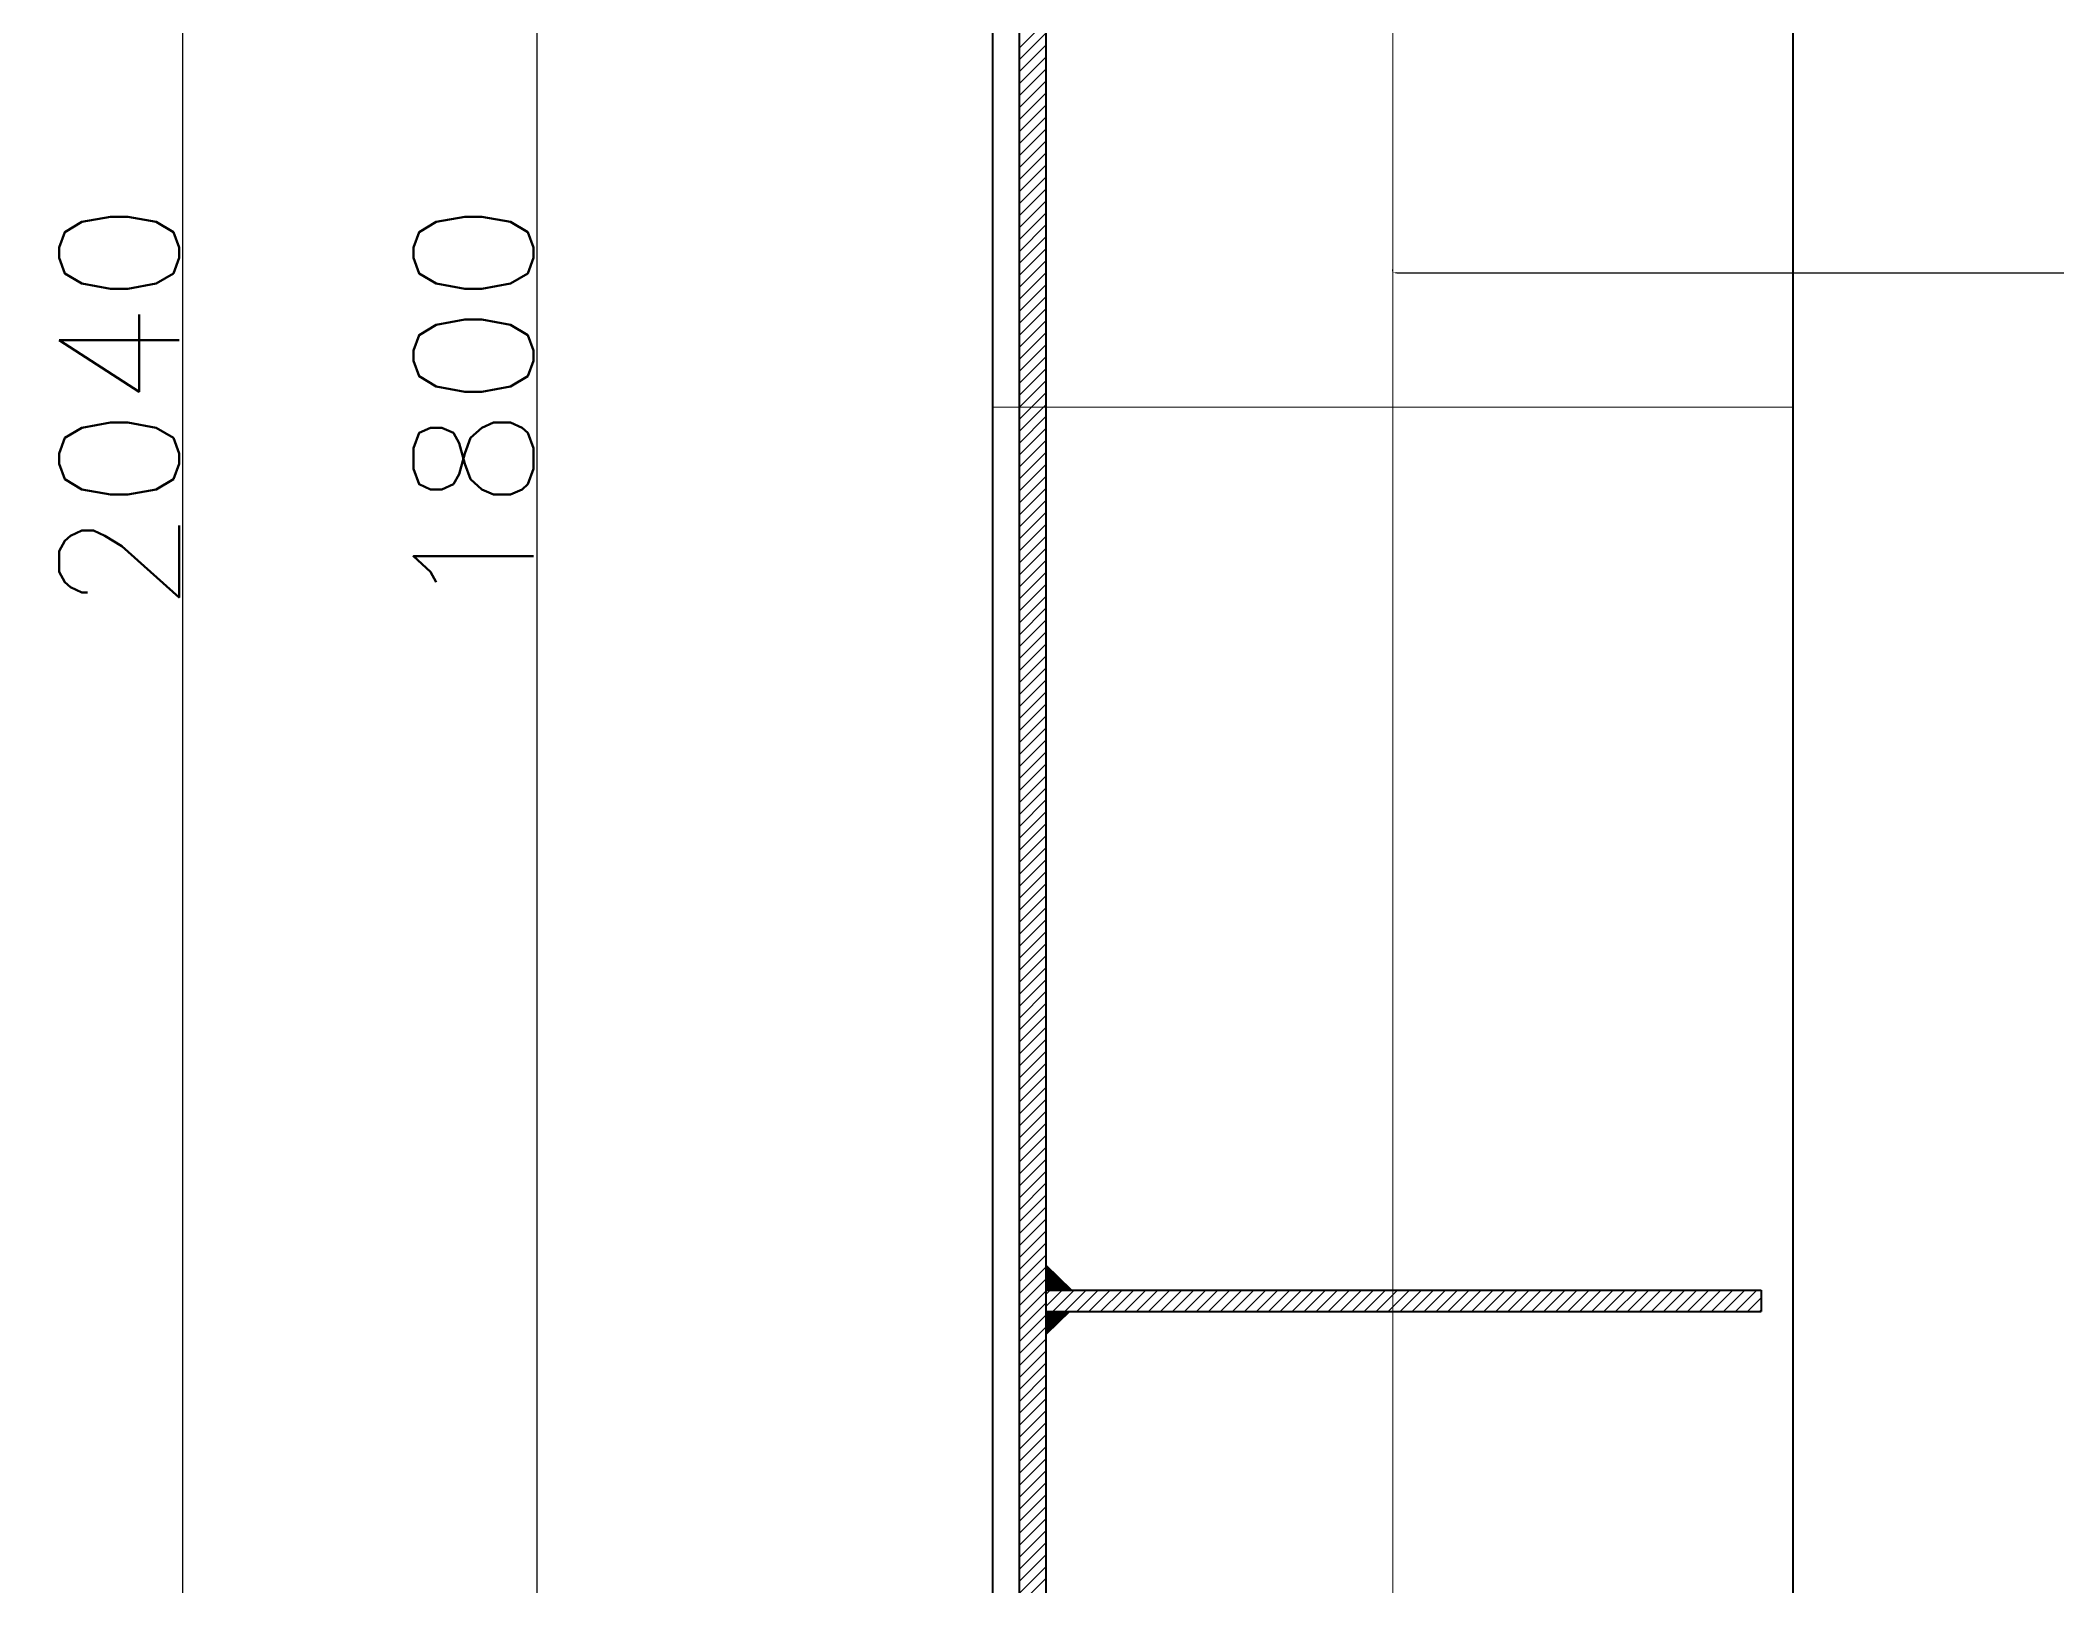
# Model space of a CAD drawing. Extents: x -11028 to 1475, y 2438 to 11279.
# Drawn here: x -6836 to -6080, y 3795 to 4374 of the extents above; entities that cross this region are included whole.
import ezdxf

# ---------------------------------------------------------------- set-up
doc = ezdxf.new("R2010")
doc.units = 0
doc.linetypes.add('ACAD_ISO04W100', pattern=[30.5, 24, -3, 0.5, -3])
doc.layers.get('DEFPOINTS').update_dxf_attribs({"linetype": 'CONTINUOUS', "lineweight": 13})
for name, color, linetype, lineweight in [('1粗实线', 3, 'CONTINUOUS', 40), ('2细实线', 7, 'CONTINUOUS', 25), ('3中心线', 30, 'ACAD_ISO04W100', 20)]:
    doc.layers.add(name, color=color, linetype=linetype, lineweight=lineweight)
doc.styles.add('ST3', font='txt.shx', dxfattribs={"height": 45, "bigfont": 'intecad.shx'})
doc.dimstyles.get("Standard").update_dxf_attribs({"dimtxt": 0.18, "dimasz": 0.18, "dimexe": 0.18, "dimexo": 0.0625, "dimgap": 0.09, "dimtad": 0, "dimtih": 1, "dimtoh": 1, "dimdec": 4, "dimzin": 0, "dimdsep": 46, "dimtxsty": 'Standard', "dimcen": 0.09, "dimadec": 0, "dimazin": 0, "dimtfac": 1, "dimtdec": 4, "dimtofl": 0, "dimtmove": 0, "dimatfit": 3, "dimfxl": 0, "dimtolj": 1, "dimtzin": 0, "dimarcsym": 0})

# ---------------------------------------------------------------- blocks, each defined once
blk = doc.blocks.new('*D40')
at = {"layer": '2细实线', "color": 7, "linetype": 'ByBlock', "lineweight": -2}
for p, q in [((-6401.8, 5256.83), (-6783.81, 5256.83)), ((-6782.56, 5255.33), (-6782.56, 3218.33)), ((-6401.8, 3216.83), (-6783.81, 3216.83))]:
    blk.add_line(p, q, dxfattribs=at)
at = {"layer": '2细实线', "color": 7, "linetype": 'ByBlock'}
for points in [[(-6782.81, 5255.33), (-6782.31, 5255.33), (-6782.56, 5256.83)], [(-6782.81, 3218.33), (-6782.31, 3218.33), (-6782.56, 3216.83)]]:
    blk.add_solid(points, dxfattribs=at)
at = {"layer": 'DEFPOINTS', "color": 0, "linetype": 'ByBlock'}
for p in [(-6401.17, 5256.83), (-6782.56, 3216.83), (-6401.17, 3216.83)]:
    blk.add_point(p, dxfattribs=at)
at = {"layer": '2细实线', "color": 7, "linetype": 'ByBlock', "insert": (-6806.31, 4236.83), "char_height": 45, "attachment_point": 5, "rotation": 90, "style": 'ST3'}
blk.add_mtext('\\A1;2040', dxfattribs=at)
blk = doc.blocks.new('*D41')
at = {"layer": '2细实线', "color": 7, "linetype": 'ByBlock', "lineweight": -2}
for p, q in [((-6341.37, 5136.83), (-6650.97, 5136.83)), ((-6649.72, 5135.33), (-6649.72, 3338.33)), ((-6384.65, 3336.83), (-6650.97, 3336.83))]:
    blk.add_line(p, q, dxfattribs=at)
at = {"layer": '2细实线', "color": 7, "linetype": 'ByBlock'}
for points in [[(-6649.97, 5135.33), (-6649.47, 5135.33), (-6649.72, 5136.83)], [(-6649.97, 3338.33), (-6649.47, 3338.33), (-6649.72, 3336.83)]]:
    blk.add_solid(points, dxfattribs=at)
at = {"layer": 'DEFPOINTS', "color": 0, "linetype": 'ByBlock'}
for p in [(-6340.74, 5136.83), (-6649.72, 3336.83), (-6384.03, 3336.83)]:
    blk.add_point(p, dxfattribs=at)
at = {"layer": '2细实线', "color": 7, "linetype": 'ByBlock', "insert": (-6673.47, 4236.83), "char_height": 45, "attachment_point": 5, "rotation": 90, "style": 'ST3'}
blk.add_mtext('\\A1;1800', dxfattribs=at)
blk = doc.blocks.new('*D51')
at = {"layer": '2细实线', "color": 7, "linetype": 'ByBlock', "lineweight": -2}
for p, q in [((-6328.74, 4287.8), (-6328.74, 4288.42)), ((-6327.24, 4287.17), (-5329.86, 4287.17)), ((-5328.36, 4287.8), (-5328.36, 4288.42))]:
    blk.add_line(p, q, dxfattribs=at)
at = {"layer": '2细实线', "color": 7, "linetype": 'ByBlock'}
for points in [[(-6327.24, 4287.42), (-6327.24, 4286.92), (-6328.74, 4287.17)], [(-5329.86, 4287.42), (-5329.86, 4286.92), (-5328.36, 4287.17)]]:
    blk.add_solid(points, dxfattribs=at)
at = {"layer": 'DEFPOINTS', "color": 0, "linetype": 'ByBlock'}
for p in [(-6328.74, 4287.17), (-5328.36, 4287.17), (-5328.36, 4287.17)]:
    blk.add_point(p, dxfattribs=at)
at = {"layer": '2细实线', "color": 7, "linetype": 'ByBlock', "insert": (-5828.55, 4310.92), "char_height": 45, "attachment_point": 5, "style": 'ST3'}
blk.add_mtext('\\A1;5900', dxfattribs=at)

msp = doc.modelspace()

# ---------------------------------------------------------------- hatches: boundary and pattern name
at = {"layer": '2细实线', "linetype": 'ByBlock'}
h = msp.add_hatch(dxfattribs=at)
h.set_pattern_fill('ANSI37', color=256, scale=0.1, angle=90, style=0)
h.set_pattern_definition([(225, (-14069.69653, 3643.72564), (-0.224506403, 0.224506403), []), (135, (-14069.69653, 3643.72564), (0.224506403, 0.224506403), [])])
h.paths.add_polyline_path([(-6458.74112, 3889.40921), (-6458.74112, 3897.83111), (-6450.04634, 3897.83111)])
h.paths.add_polyline_path([(-6449.18826, 3905.83111), (-6458.74112, 3905.83111), (-6458.74112, 3915.12723)])
h = msp.add_hatch(dxfattribs=at)
h.set_pattern_fill('ANSI31', color=256, angle=90, style=0)
h.set_pattern_definition([(225, (-14069.6965, 3643.7256), (-2.245064, 2.245064), [])])
h.paths.add_polyline_path([(-6328.74112, 3897.83111), (-6458.74112, 3897.83111), (-6458.74112, 3905.83111), (-6328.74112, 3905.83111)])
h.paths.add_polyline_path([(-6190.74112, 3897.83111), (-6328.74112, 3897.83111), (-6328.74112, 3905.83111), (-6190.74112, 3905.83111)])

# ---------------------------------------------------------------- linework, layer by layer
at = {"layer": '1粗实线', "linetype": 'ByBlock'}
for p, q in [((-6478.74112, 3216.83111), (-6478.74112, 5256.83111)), ((-6178.74112, 3216.83111), (-6178.74112, 5256.83111)), ((-6468.74112, 3226.83111), (-6468.74112, 5246.83111)), ((-6458.74112, 3226.83111), (-6458.74112, 5246.83111)), ((-6449.18826, 3905.83111), (-6458.74112, 3915.12723)), ((-6458.74112, 3905.83111), (-6190.74112, 3905.83111)), ((-6190.74112, 3905.83111), (-6190.74112, 3897.83111)), ((-6458.74112, 3897.83111), (-6190.74112, 3897.83111)), ((-6450.04634, 3897.83111), (-6458.74112, 3889.40921))]:
    msp.add_line(p, q, dxfattribs=at)
at = {"layer": '2细实线', "linetype": 'ByBlock'}
for p, q in [((-6468.74112, 4371.55343), (-6458.74112, 4381.55343)), ((-6468.74112, 4367.0633), (-6458.74112, 4377.0633)), ((-6468.74112, 4362.57317), (-6458.74112, 4372.57317)), ((-6468.74112, 4358.08304), (-6458.74112, 4368.08304)), ((-6468.74112, 4353.59291), (-6458.74112, 4363.59291)), ((-6468.74112, 4349.10278), (-6458.74112, 4359.10278)), ((-6468.74112, 4344.61266), (-6458.74112, 4354.61266)), ((-6468.74112, 4340.12253), (-6458.74112, 4350.12253)), ((-6468.74112, 4335.6324), (-6458.74112, 4345.6324)), ((-6468.74112, 4331.14227), (-6458.74112, 4341.14227)), ((-6468.74112, 4326.65214), (-6458.74112, 4336.65214)), ((-6468.74112, 4322.16202), (-6458.74112, 4332.16202)), ((-6468.74112, 4317.67189), (-6458.74112, 4327.67189)), ((-6468.74112, 4313.18176), (-6458.74112, 4323.18176)), ((-6468.74112, 4308.69163), (-6458.74112, 4318.69163)), ((-6468.74112, 4304.2015), (-6458.74112, 4314.2015)), ((-6468.74112, 4299.71138), (-6458.74112, 4309.71138)), ((-6468.74112, 4295.22125), (-6458.74112, 4305.22125)), ((-6468.74112, 4290.73112), (-6458.74112, 4300.73112)), ((-6468.74112, 4286.24099), (-6458.74112, 4296.24099)), ((-6468.74112, 4281.75086), (-6458.74112, 4291.75086)), ((-6468.74112, 4277.26074), (-6458.74112, 4287.26074)), ((-6468.74112, 4272.77061), (-6458.74112, 4282.77061)), ((-6468.74112, 4268.28048), (-6458.74112, 4278.28048)), ((-6468.74112, 4263.79035), (-6458.74112, 4273.79035)), ((-6468.74112, 4259.30022), (-6458.74112, 4269.30022)), ((-6468.74112, 4254.8101), (-6458.74112, 4264.8101)), ((-6468.74112, 4250.31997), (-6458.74112, 4260.31997)), ((-6468.74112, 4245.82984), (-6458.74112, 4255.82984)), ((-6468.74112, 4241.33971), (-6458.74112, 4251.33971)), ((-6468.74112, 4236.84958), (-6458.74112, 4246.84958)), ((-6468.74112, 4232.35946), (-6458.74112, 4242.35946)), ((-6468.74112, 4227.86933), (-6458.74112, 4237.86933)), ((-6468.74112, 4223.3792), (-6458.74112, 4233.3792)), ((-6468.74112, 4218.88907), (-6458.74112, 4228.88907)), ((-6468.74112, 4214.39894), (-6458.74112, 4224.39894)), ((-6468.74112, 4209.90882), (-6458.74112, 4219.90882)), ((-6468.74112, 4205.41869), (-6458.74112, 4215.41869)), ((-6468.74112, 4200.92856), (-6458.74112, 4210.92856)), ((-6468.74112, 4196.43843), (-6458.74112, 4206.43843)), ((-6468.74112, 4191.9483), (-6458.74112, 4201.9483)), ((-6468.74112, 4187.45817), (-6458.74112, 4197.45817)), ((-6468.74112, 4182.96805), (-6458.74112, 4192.96805)), ((-6468.74112, 4178.47792), (-6458.74112, 4188.47792)), ((-6468.74112, 4173.98779), (-6458.74112, 4183.98779)), ((-6468.74112, 4169.49766), (-6458.74112, 4179.49766)), ((-6468.74112, 4165.00753), (-6458.74112, 4175.00753)), ((-6468.74112, 4160.51741), (-6458.74112, 4170.51741)), ((-6468.74112, 4156.02728), (-6458.74112, 4166.02728)), ((-6468.74112, 4151.53715), (-6458.74112, 4161.53715)), ((-6468.74112, 4147.04702), (-6458.74112, 4157.04702)), ((-6468.74112, 4142.55689), (-6458.74112, 4152.55689)), ((-6468.74112, 4138.06677), (-6458.74112, 4148.06677)), ((-6468.74112, 4133.57664), (-6458.74112, 4143.57664)), ((-6468.74112, 4129.08651), (-6458.74112, 4139.08651)), ((-6468.74112, 4124.59638), (-6458.74112, 4134.59638)), ((-6468.74112, 4120.10625), (-6458.74112, 4130.10625)), ((-6468.74112, 4115.61613), (-6458.74112, 4125.61613)), ((-6468.74112, 4111.126), (-6458.74112, 4121.126)), ((-6468.74112, 4106.63587), (-6458.74112, 4116.63587)), ((-6468.74112, 4102.14574), (-6458.74112, 4112.14574)), ((-6468.74112, 4097.65561), (-6458.74112, 4107.65561)), ((-6468.74112, 4093.16549), (-6458.74112, 4103.16549)), ((-6468.74112, 4088.67536), (-6458.74112, 4098.67536)), ((-6468.74112, 4084.18523), (-6458.74112, 4094.18523)), ((-6468.74112, 4079.6951), (-6458.74112, 4089.6951)), ((-6468.74112, 4075.20497), (-6458.74112, 4085.20497)), ((-6468.74112, 4070.71485), (-6458.74112, 4080.71485)), ((-6468.74112, 4066.22472), (-6458.74112, 4076.22472)), ((-6468.74112, 4061.73459), (-6458.74112, 4071.73459)), ((-6468.74112, 4057.24446), (-6458.74112, 4067.24446)), ((-6468.74112, 4052.75433), (-6458.74112, 4062.75433)), ((-6468.74112, 4048.2642), (-6458.74112, 4058.2642)), ((-6468.74112, 4043.77408), (-6458.74112, 4053.77408)), ((-6468.74112, 4039.28395), (-6458.74112, 4049.28395)), ((-6468.74112, 4034.79382), (-6458.74112, 4044.79382)), ((-6468.74112, 4030.30369), (-6458.74112, 4040.30369)), ((-6468.74112, 4025.81356), (-6458.74112, 4035.81356)), ((-6468.74112, 4021.32344), (-6458.74112, 4031.32344)), ((-6468.74112, 4016.83331), (-6458.74112, 4026.83331)), ((-6468.74112, 4012.34318), (-6458.74112, 4022.34318)), ((-6468.74112, 4007.85305), (-6458.74112, 4017.85305)), ((-6468.74112, 4003.36292), (-6458.74112, 4013.36292)), ((-6468.74112, 3998.8728), (-6458.74112, 4008.8728)), ((-6468.74112, 3994.38267), (-6458.74112, 4004.38267)), ((-6468.74112, 3989.89254), (-6458.74112, 3999.89254)), ((-6468.74112, 3985.40241), (-6458.74112, 3995.40241)), ((-6468.74112, 3980.91228), (-6458.74112, 3990.91228)), ((-6468.74112, 3976.42216), (-6458.74112, 3986.42216)), ((-6468.74112, 3971.93203), (-6458.74112, 3981.93203)), ((-6468.74112, 3967.4419), (-6458.74112, 3977.4419)), ((-6468.74112, 3962.95177), (-6458.74112, 3972.95177)), ((-6468.74112, 3958.46164), (-6458.74112, 3968.46164)), ((-6468.74112, 3953.97152), (-6458.74112, 3963.97152)), ((-6468.74112, 3949.48139), (-6458.74112, 3959.48139)), ((-6468.74112, 3944.99126), (-6458.74112, 3954.99126)), ((-6468.74112, 3940.50113), (-6458.74112, 3950.50113)), ((-6468.74112, 3936.011), (-6458.74112, 3946.011)), ((-6468.74112, 3931.52088), (-6458.74112, 3941.52088)), ((-6468.74112, 3927.03075), (-6458.74112, 3937.03075)), ((-6468.74112, 3922.54062), (-6458.74112, 3932.54062)), ((-6468.74112, 3918.05049), (-6458.74112, 3928.05049)), ((-6468.74112, 3913.56036), (-6458.74112, 3923.56036)), ((-6468.74112, 3909.07024), (-6458.74112, 3919.07024)), ((-6468.74112, 3904.58011), (-6458.74112, 3914.58011)), ((-6468.74112, 3900.08998), (-6458.74112, 3910.08998)), ((-6468.74112, 3895.59985), (-6458.74112, 3905.59985)), ((-6468.74112, 3891.10972), (-6458.74112, 3901.10972)), ((-6468.74112, 3886.61959), (-6458.74112, 3896.61959)), ((-6468.74112, 3882.12947), (-6458.74112, 3892.12947)), ((-6468.74112, 3877.63934), (-6458.74112, 3887.63934)), ((-6468.74112, 3873.14921), (-6458.74112, 3883.14921)), ((-6468.74112, 3868.65908), (-6458.74112, 3878.65908)), ((-6468.74112, 3864.16895), (-6458.74112, 3874.16895)), ((-6468.74112, 3859.67883), (-6458.74112, 3869.67883)), ((-6468.74112, 3855.1887), (-6458.74112, 3865.1887)), ((-6468.74112, 3850.69857), (-6458.74112, 3860.69857)), ((-6468.74112, 3846.20844), (-6458.74112, 3856.20844)), ((-6468.74112, 3841.71831), (-6458.74112, 3851.71831)), ((-6468.74112, 3837.22819), (-6458.74112, 3847.22819)), ((-6468.74112, 3832.73806), (-6458.74112, 3842.73806)), ((-6468.74112, 3828.24793), (-6458.74112, 3838.24793)), ((-6468.74112, 3823.7578), (-6458.74112, 3833.7578)), ((-6468.74112, 3819.26767), (-6458.74112, 3829.26767)), ((-6468.74112, 3814.77755), (-6458.74112, 3824.77755)), ((-6468.74112, 3810.28742), (-6458.74112, 3820.28742)), ((-6468.74112, 3805.79729), (-6458.74112, 3815.79729)), ((-6468.74112, 3801.30716), (-6458.74112, 3811.30716)), ((-6468.74112, 3796.81703), (-6458.74112, 3806.81703)), ((-6468.74112, 3792.32691), (-6458.74112, 3802.32691)), ((-6468.74112, 3787.83678), (-6458.74112, 3797.83678))]:
    msp.add_line(p, q, dxfattribs=at)
at = {"layer": '3中心线', "linetype": 'ByBlock'}
for p, q in [((-6328.74112, 3216.83111), (-6328.74112, 5256.83111)), ((-6478.74112, 4236.83111), (-6178.74112, 4236.83111))]:
    msp.add_line(p, q, dxfattribs=at)

# ---------------------------------------------------------------- dimensions: what is measured, and where the dimension line sits
at = {"layer": '2细实线', "linetype": 'ByBlock'}
for base, p1, p2, text, picture, middle in [((-6782.56081, 3216.83111), (-6401.17055, 5256.83111), (-6401.17055, 3216.83111), '2040', '*D40', (-6806.31081, 4236.83111)), ((-6649.71703, 3336.83111), (-6340.74112, 5136.83111), (-6384.02939, 3336.83111), '1800', '*D41', (-6673.46703, 4236.83111))]:
    dim = msp.add_linear_dim(base=base, p1=p1, p2=p2, angle=90, text=text, dimstyle='Standard', override={"dimtxt": 3, "dimasz": 1.5, "dimexe": 1.25, "dimexo": 0.625, "dimgap": 1.25, "dimtad": 1, "dimtih": 0, "dimtoh": 0, "dimzin": 8, "dimlunit": 6, "dimtxsty": 'ST3', "dimcen": 1.5, "dimclrd": 7, "dimclre": 7, "dimclrt": 7, "dimtofl": 1, "dimatfit": 0}, dxfattribs=at)
    dim.commit()
    dim.dimension.update_dxf_attribs({"geometry": picture, "text_midpoint": middle})
dim = msp.add_linear_dim(base=(-5328.36242, 4287.17291), p1=(-6328.74112, 4287.17291), p2=(-5328.36242, 4287.17291), text='5900', dimstyle='Standard', override={"dimtxt": 3, "dimasz": 1.5, "dimexe": 1.25, "dimexo": 0.625, "dimgap": 1.25, "dimtad": 1, "dimtih": 0, "dimtoh": 0, "dimzin": 8, "dimlunit": 6, "dimtxsty": 'ST3', "dimcen": 1.5, "dimclrd": 7, "dimclre": 7, "dimclrt": 7, "dimtofl": 1, "dimatfit": 0}, dxfattribs=at)
dim.commit()
dim.dimension.update_dxf_attribs({"geometry": '*D51', "text_midpoint": (-5828.55177, 4310.92291)})

doc.saveas('drawing.dxf')
